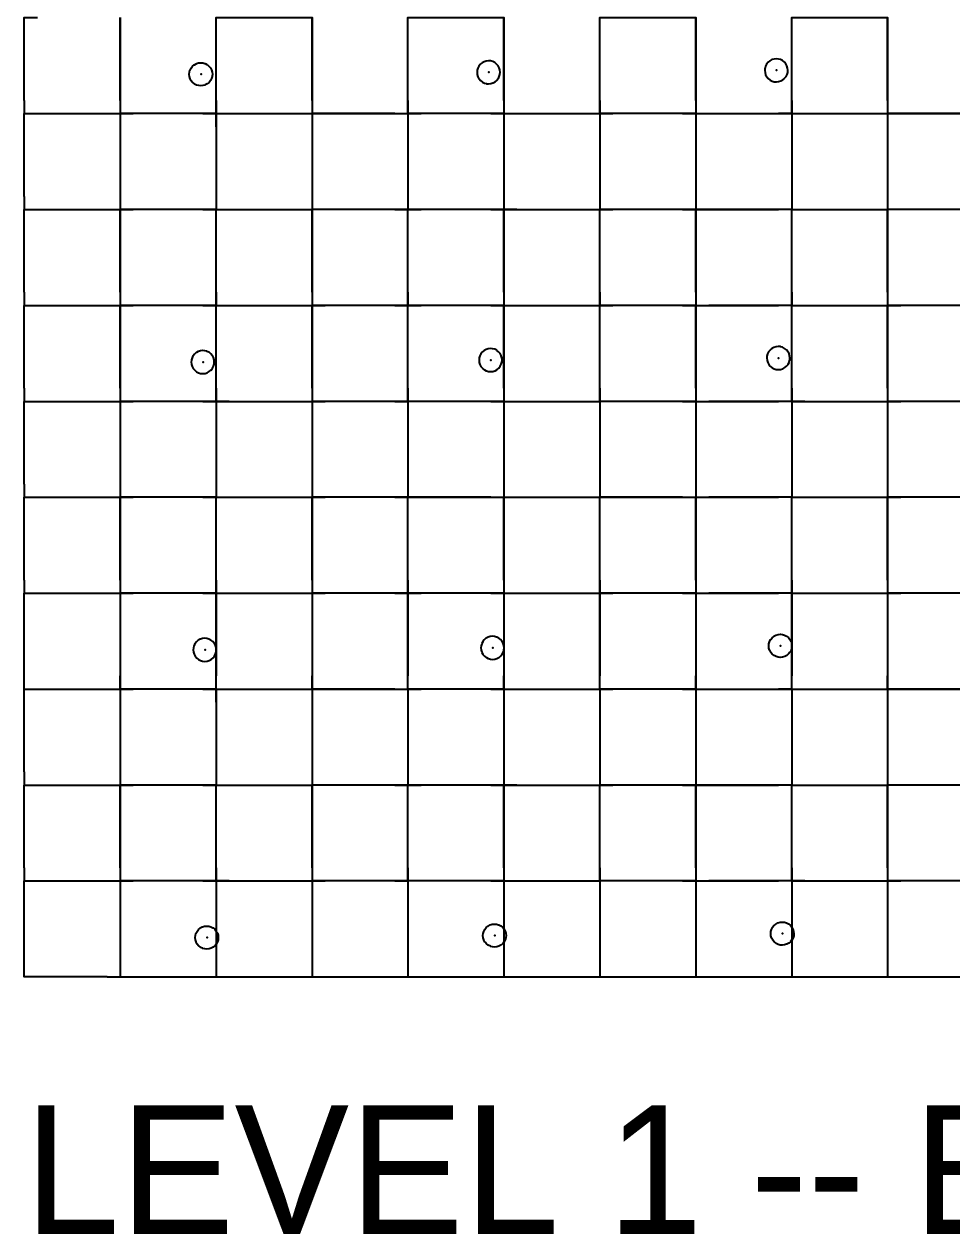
# Model space of a CAD drawing. Header units: metres. Extents: x 0 to 438, y -24 to 612.
# Drawn here: x 0 to 87, y -24.3 to 89.4 of the extents above; entities that cross this region are included whole.
import ezdxf

# ---------------------------------------------------------------- set-up
doc = ezdxf.new("R2010")
doc.units = ezdxf.units.M
doc.layers.add('LAYER_01_CUT', color=7, linetype='Continuous')
doc.layers.add('LAYER_04_GRID', color=7, linetype='Continuous')

msp = doc.modelspace()

# ---------------------------------------------------------------- linework, layer by layer
at = {"layer": 'LAYER_01_CUT'}
for points in [[(0, 82.23), (0, 90), (1.23, 90)], [(9, 90), (9, 88.77), (9, 81), (9, 79.77), (9, 72), (9, 70.77), (9, 63), (9, 61.77), (9, 54), (9, 52.77), (9, 45), (9, 43.77), (9, 36), (9, 34.77), (9, 27), (9, 25.77), (9, 18), (9, 16.77), (9, 9), (9, 7.77), (9, 0), (16.77, 0), (18, 0), (25.77, 0), (27, 0), (34.77, 0), (36, 0), (43.77, 0), (45, 0), (52.77, 0), (54, 0), (61.77, 0), (63, 0), (70.77, 0), (72, 0), (79.77, 0), (81, 0), (88.77, 0)], [(9, 82.23), (9, 90)], [(18, 79.77), (18, 81), (18, 88.77), (18, 90), (19.23, 90), (27, 90), (27, 88.77), (27, 81), (27, 79.77)], [(18, 82.23), (18, 90)], [(27, 82.23), (27, 90)], [(36, 88.77), (36, 90), (37.23, 90), (45, 90), (45, 88.77), (45, 81), (45, 79.77)], [(36, 82.23), (36, 90)], [(45, 82.23), (45, 90)], [(54, 88.77), (54, 90), (55.23, 90), (63, 90), (63, 88.77), (63, 81), (63, 79.77)], [(54, 82.23), (54, 90)], [(63, 82.23), (63, 90)], [(72, 88.77), (72, 90), (73.23, 90), (81, 90), (81, 88.77), (81, 81), (81, 79.77)], [(72, 82.23), (72, 90)], [(81, 82.23), (81, 90)], [(36, 81), (36, 88.77)], [(54, 81), (54, 88.77)], [(72, 81), (72, 88.77)], [(17.63, 84.49), (17.58, 84.3), (17.57, 84.29), (17.48, 84.11), (17.47, 84.1), (17.34, 83.93), (17.34, 83.93), (17.17, 83.79), (17.17, 83.79), (16.98, 83.69), (16.97, 83.68), (16.78, 83.62), (16.77, 83.62), (16.57, 83.6), (16.56, 83.6), (16.38, 83.62), (16.37, 83.62), (16.18, 83.67), (16.17, 83.68), (15.98, 83.77), (15.98, 83.78), (15.81, 83.91), (15.8, 83.91), (15.67, 84.07), (15.66, 84.08), (15.56, 84.27), (15.56, 84.27), (15.5, 84.47), (15.5, 84.48), (15.48, 84.68), (15.48, 84.69), (15.5, 84.87), (15.5, 84.88), (15.55, 85.07), (15.56, 85.08), (15.65, 85.26), (15.65, 85.27), (15.78, 85.44), (15.79, 85.44), (15.95, 85.58), (15.96, 85.58), (16.14, 85.68), (16.15, 85.69), (16.35, 85.75), (16.36, 85.75), (16.56, 85.77), (16.56, 85.77), (16.75, 85.75), (16.76, 85.75), (16.95, 85.7), (16.96, 85.69), (17.14, 85.6), (17.15, 85.59), (17.32, 85.46), (17.32, 85.46), (17.46, 85.3), (17.46, 85.29), (17.56, 85.1), (17.57, 85.1), (17.63, 84.9), (17.63, 84.89), (17.65, 84.69), (17.65, 84.68), (17.63, 84.5), (17.63, 84.49)], [(44.14, 85.79), (43.96, 85.88), (43.95, 85.88), (43.76, 85.94), (43.75, 85.94), (43.56, 85.95), (43.56, 85.95), (43.36, 85.93), (43.35, 85.93), (43.15, 85.87), (43.14, 85.87), (42.96, 85.77), (42.95, 85.77), (42.79, 85.63), (42.78, 85.62), (42.65, 85.46), (42.65, 85.45), (42.55, 85.27), (42.55, 85.26), (42.5, 85.07), (42.5, 85.06), (42.48, 84.87), (42.48, 84.86), (42.5, 84.67), (42.5, 84.66), (42.56, 84.46), (42.56, 84.45), (42.66, 84.27), (42.67, 84.26), (42.8, 84.1), (42.81, 84.09), (42.98, 83.96), (42.98, 83.96), (43.17, 83.86), (43.18, 83.86), (43.37, 83.81), (43.38, 83.8), (43.56, 83.79), (43.57, 83.79), (43.77, 83.81), (43.78, 83.81), (43.97, 83.87), (43.98, 83.87), (44.17, 83.97), (44.17, 83.98), (44.34, 84.11), (44.34, 84.12), (44.47, 84.28), (44.48, 84.29), (44.57, 84.48), (44.57, 84.48), (44.63, 84.68), (44.63, 84.68), (44.65, 84.87), (44.65, 84.88), (44.63, 85.08), (44.62, 85.09), (44.56, 85.28), (44.56, 85.29), (44.46, 85.47), (44.46, 85.48), (44.32, 85.64), (44.32, 85.65), (44.15, 85.78), (44.14, 85.79)], [(70.37, 83.99), (70.37, 83.99), (70.56, 83.98), (70.57, 83.97), (70.77, 84), (70.78, 84), (70.97, 84.06), (70.98, 84.06), (71.16, 84.16), (71.17, 84.16), (71.33, 84.3), (71.34, 84.31), (71.47, 84.47), (71.48, 84.48), (71.57, 84.66), (71.57, 84.67), (71.63, 84.86), (71.63, 84.87), (71.64, 85.06), (71.65, 85.07), (71.62, 85.26), (71.62, 85.27), (71.56, 85.47), (71.56, 85.48), (71.46, 85.66), (71.46, 85.67), (71.32, 85.83), (71.31, 85.84), (71.15, 85.97), (71.14, 85.97), (70.96, 86.07), (70.95, 86.07), (70.76, 86.12), (70.75, 86.12), (70.56, 86.14), (70.55, 86.14), (70.36, 86.12), (70.35, 86.12), (70.15, 86.06), (70.14, 86.06), (69.96, 85.96), (69.95, 85.95), (69.79, 85.82), (69.78, 85.81), (69.65, 85.64), (69.65, 85.64), (69.55, 85.45), (69.55, 85.44), (69.5, 85.25), (69.49, 85.25), (69.48, 85.06), (69.48, 85.05), (69.5, 84.85), (69.5, 84.84), (69.56, 84.65), (69.56, 84.64), (69.66, 84.45), (69.67, 84.45), (69.8, 84.29), (69.81, 84.28), (69.98, 84.15), (69.98, 84.14), (70.17, 84.05), (70.18, 84.05), (70.37, 83.99)], [(0, 82.23), (0, 81)], [(9, 82.23), (9, 81)], [(18, 82.23), (18, 81)], [(27, 82.23), (27, 81)], [(36, 82.23), (36, 81)], [(45, 82.23), (45, 81)], [(54, 82.23), (54, 81)], [(63, 82.23), (63, 81)], [(72, 82.23), (72, 81)], [(81, 82.23), (81, 81)], [(0, 73.23), (0, 81), (1.23, 81)], [(0, 81), (7.77, 81)], [(1.23, 81), (9, 81)], [(7.77, 81), (9, 81)], [(16.77, 81), (9, 81)], [(9, 81), (9, 73.23)], [(9, 81), (10.23, 81)], [(18, 81), (10.23, 81)], [(16.77, 81), (18, 81)], [(18, 81), (18, 73.23)], [(18, 81), (19.23, 81)], [(18, 81), (25.77, 81)], [(19.23, 81), (27, 81)], [(25.77, 81), (27, 81)], [(34.77, 81), (27, 81)], [(27, 81), (27, 73.23)], [(27, 81), (28.23, 81)], [(28.23, 81), (36, 81), (36, 79.77)], [(34.77, 81), (36, 81)], [(43.77, 81), (36, 81)], [(36, 81), (36, 73.23)], [(36, 81), (37.23, 81)], [(45, 81), (37.23, 81)], [(43.77, 81), (45, 81)], [(45, 81), (45, 73.23)], [(45, 81), (46.23, 81)], [(45, 81), (52.77, 81)], [(46.23, 81), (54, 81), (54, 79.77)], [(52.77, 81), (54, 81)], [(61.77, 81), (54, 81)], [(54, 81), (54, 73.23)], [(54, 81), (55.23, 81)], [(63, 81), (55.23, 81)], [(61.77, 81), (63, 81)], [(63, 81), (63, 73.23)], [(63, 81), (64.23, 81)], [(63, 81), (70.77, 81)], [(64.23, 81), (72, 81), (72, 79.77)], [(72, 81), (70.77, 81)], [(72, 81), (72, 73.23)], [(72, 81), (73.23, 81)], [(72, 81), (79.77, 81)], [(73.23, 81), (81, 81)], [(79.77, 81), (81, 81)], [(88.77, 81), (81, 81)], [(81, 81), (81, 73.23)], [(81, 81), (82.23, 81)], [(82.23, 81), (90, 81), (90, 79.77)], [(18, 79.77), (18, 72)], [(27, 79.77), (27, 72)], [(36, 79.77), (36, 72)], [(45, 79.77), (45, 72)], [(54, 79.77), (54, 72)], [(63, 79.77), (63, 72)], [(72, 79.77), (72, 72)], [(81, 79.77), (81, 72)], [(0, 73.23), (0, 72)], [(9, 73.23), (9, 72)], [(18, 73.23), (18, 72)], [(27, 73.23), (27, 72)], [(36, 73.23), (36, 72)], [(45, 73.23), (45, 72)], [(54, 73.23), (54, 72)], [(63, 73.23), (63, 72)], [(72, 73.23), (72, 72)], [(81, 73.23), (81, 72)], [(0, 64.23), (0, 72), (1.23, 72)], [(0, 72), (7.77, 72)], [(1.23, 72), (9, 72)], [(7.77, 72), (9, 72)], [(16.77, 72), (9, 72)], [(9, 64.23), (9, 72)], [(9, 72), (10.23, 72)], [(18, 72), (10.23, 72)], [(16.77, 72), (18, 72)], [(18, 61.77), (18, 63), (18, 70.77), (18, 72), (19.23, 72)], [(18, 64.23), (18, 72)], [(18, 72), (25.77, 72)], [(19.23, 72), (27, 72)], [(25.77, 72), (27, 72)], [(28.23, 72), (27, 72), (27, 70.77), (27, 63), (27, 61.77), (27, 54), (27, 52.77)], [(34.77, 72), (27, 72)], [(27, 64.23), (27, 72)], [(36, 72), (28.23, 72)], [(34.77, 72), (36, 72)], [(36, 61.77), (36, 63), (36, 70.77), (36, 72), (37.23, 72)], [(43.77, 72), (36, 72)], [(36, 64.23), (36, 72)], [(45, 72), (37.23, 72)], [(43.77, 72), (45, 72)], [(46.23, 72), (45, 72), (45, 70.77), (45, 63), (45, 61.77), (45, 54), (45, 52.77)], [(45, 64.23), (45, 72)], [(45, 72), (52.77, 72)], [(46.23, 72), (54, 72)], [(52.77, 72), (54, 72)], [(54, 61.77), (54, 63), (54, 70.77), (54, 72), (55.23, 72)], [(61.77, 72), (54, 72)], [(54, 64.23), (54, 72)], [(63, 72), (55.23, 72)], [(61.77, 72), (63, 72)], [(64.23, 72), (63, 72), (63, 70.77), (63, 63), (63, 61.77), (63, 54), (63, 52.77)], [(63, 64.23), (63, 72)], [(63, 72), (70.77, 72)], [(72, 72), (64.23, 72)], [(72, 72), (70.77, 72)], [(72, 61.77), (72, 63), (72, 70.77), (72, 72), (73.23, 72)], [(72, 64.23), (72, 72)], [(72, 72), (79.77, 72)], [(73.23, 72), (81, 72)], [(79.77, 72), (81, 72)], [(82.23, 72), (81, 72), (81, 70.77), (81, 63), (81, 61.77), (81, 54), (81, 52.77)], [(88.77, 72), (81, 72)], [(81, 64.23), (81, 72)], [(90, 72), (82.23, 72)], [(0, 64.23), (0, 63)], [(9, 64.23), (9, 63)], [(18, 64.23), (18, 63)], [(27, 64.23), (27, 63)], [(36, 64.23), (36, 63)], [(45, 64.23), (45, 63)], [(54, 64.23), (54, 63)], [(63, 64.23), (63, 63)], [(72, 64.23), (72, 63)], [(81, 64.23), (81, 63)], [(0, 55.23), (0, 63), (1.23, 63)], [(0, 63), (7.77, 63)], [(1.23, 63), (9, 63)], [(7.77, 63), (9, 63)], [(16.77, 63), (9, 63)], [(9, 55.23), (9, 63)], [(9, 63), (10.23, 63)], [(18, 63), (10.23, 63)], [(16.77, 63), (18, 63)], [(18, 55.23), (18, 63)], [(18, 63), (19.23, 63)], [(18, 63), (25.77, 63)], [(19.23, 63), (27, 63)], [(25.77, 63), (27, 63)], [(34.77, 63), (27, 63)], [(27, 55.23), (27, 63)], [(27, 63), (28.23, 63)], [(36, 63), (28.23, 63)], [(34.77, 63), (36, 63)], [(43.77, 63), (36, 63)], [(36, 55.23), (36, 63)], [(36, 63), (37.23, 63)], [(45, 63), (37.23, 63)], [(43.77, 63), (45, 63)], [(45, 55.23), (45, 63)], [(45, 63), (46.23, 63)], [(45, 63), (52.77, 63)], [(46.23, 63), (54, 63)], [(52.77, 63), (54, 63)], [(61.77, 63), (54, 63)], [(54, 55.23), (54, 63)], [(54, 63), (55.23, 63)], [(63, 63), (55.23, 63)], [(61.77, 63), (63, 63)], [(63, 55.23), (63, 63)], [(63, 63), (64.23, 63)], [(63, 63), (70.77, 63)], [(72, 63), (64.23, 63)], [(72, 63), (70.77, 63)], [(72, 55.23), (72, 63)], [(72, 63), (73.23, 63)], [(72, 63), (79.77, 63)], [(73.23, 63), (81, 63)], [(79.77, 63), (81, 63)], [(88.77, 63), (81, 63)], [(81, 55.23), (81, 63)], [(81, 63), (82.23, 63)], [(90, 63), (82.23, 63)], [(18, 54), (18, 61.77)], [(36, 54), (36, 61.77)], [(54, 54), (54, 61.77)], [(72, 54), (72, 61.77)], [(70.75, 56.98), (70.76, 56.98), (70.95, 57), (70.96, 57), (71.16, 57.06), (71.17, 57.06), (71.35, 57.16), (71.36, 57.16), (71.52, 57.3), (71.53, 57.31), (71.66, 57.47), (71.66, 57.48), (71.76, 57.66), (71.76, 57.67), (71.81, 57.86), (71.82, 57.87), (71.83, 58.06), (71.83, 58.07), (71.81, 58.26), (71.81, 58.27), (71.75, 58.47), (71.75, 58.48), (71.65, 58.66), (71.64, 58.67), (71.51, 58.83), (71.5, 58.84), (71.33, 58.97), (71.33, 58.97), (71.14, 59.07), (71.14, 59.07), (70.94, 59.12), (70.94, 59.13), (70.75, 59.14), (70.74, 59.14), (70.54, 59.12), (70.53, 59.12), (70.34, 59.06), (70.33, 59.06), (70.15, 58.96), (70.14, 58.95), (69.98, 58.82), (69.97, 58.81), (69.84, 58.64), (69.83, 58.64), (69.74, 58.45), (69.74, 58.45), (69.68, 58.25), (69.68, 58.25), (69.67, 58.06), (69.67, 58.05), (69.69, 57.85), (69.69, 57.84), (69.75, 57.65), (69.75, 57.64), (69.85, 57.46), (69.85, 57.45), (69.99, 57.29), (70, 57.28), (70.16, 57.15), (70.17, 57.14), (70.35, 57.05), (70.36, 57.05), (70.55, 56.99), (70.56, 56.99), (70.75, 56.98)], [(17.75, 58.1), (17.65, 58.29), (17.64, 58.3), (17.51, 58.46), (17.5, 58.46), (17.34, 58.6), (17.33, 58.6), (17.14, 58.69), (17.14, 58.7), (16.94, 58.75), (16.94, 58.75), (16.75, 58.77), (16.74, 58.77), (16.54, 58.75), (16.53, 58.75), (16.34, 58.69), (16.33, 58.68), (16.15, 58.58), (16.14, 58.58), (15.98, 58.44), (15.97, 58.44), (15.84, 58.27), (15.83, 58.27), (15.74, 58.08), (15.74, 58.07), (15.68, 57.88), (15.68, 57.87), (15.67, 57.69), (15.67, 57.68), (15.69, 57.48), (15.69, 57.47), (15.75, 57.28), (15.75, 57.27), (15.85, 57.08), (15.85, 57.07), (15.99, 56.91), (16, 56.91), (16.16, 56.78), (16.17, 56.77), (16.35, 56.68), (16.36, 56.67), (16.55, 56.62), (16.56, 56.62), (16.75, 56.6), (16.76, 56.6), (16.96, 56.62), (16.96, 56.62), (17.16, 56.68), (17.17, 56.69), (17.35, 56.79), (17.36, 56.79), (17.52, 56.93), (17.53, 56.93), (17.66, 57.1), (17.66, 57.11), (17.76, 57.29), (17.76, 57.3), (17.81, 57.49), (17.82, 57.5), (17.83, 57.69), (17.83, 57.69), (17.81, 57.89), (17.81, 57.9), (17.75, 58.1), (17.75, 58.1)], [(44.66, 57.29), (44.76, 57.48), (44.76, 57.49), (44.81, 57.68), (44.82, 57.68), (44.83, 57.87), (44.83, 57.88), (44.81, 58.08), (44.81, 58.09), (44.75, 58.28), (44.75, 58.29), (44.65, 58.48), (44.64, 58.48), (44.51, 58.64), (44.5, 58.65), (44.34, 58.78), (44.33, 58.79), (44.14, 58.88), (44.14, 58.88), (43.94, 58.94), (43.94, 58.94), (43.75, 58.95), (43.74, 58.96), (43.54, 58.93), (43.53, 58.93), (43.34, 58.87), (43.33, 58.87), (43.15, 58.77), (43.14, 58.77), (42.98, 58.63), (42.97, 58.62), (42.84, 58.46), (42.83, 58.45), (42.74, 58.27), (42.74, 58.26), (42.68, 58.07), (42.68, 58.06), (42.67, 57.87), (42.67, 57.86), (42.69, 57.67), (42.69, 57.66), (42.75, 57.46), (42.75, 57.45), (42.85, 57.27), (42.85, 57.26), (42.99, 57.1), (43, 57.09), (43.16, 56.96), (43.17, 56.96), (43.35, 56.86), (43.36, 56.86), (43.55, 56.81), (43.56, 56.8), (43.75, 56.79), (43.76, 56.79), (43.96, 56.81), (43.96, 56.81), (44.16, 56.87), (44.17, 56.87), (44.35, 56.97), (44.36, 56.98), (44.52, 57.11), (44.53, 57.12), (44.66, 57.29), (44.66, 57.29)], [(0, 55.23), (0, 54)], [(9, 55.23), (9, 54)], [(18, 55.23), (18, 54)], [(27, 55.23), (27, 54)], [(36, 55.23), (36, 54)], [(45, 55.23), (45, 54)], [(54, 55.23), (54, 54)], [(63, 55.23), (63, 54)], [(72, 55.23), (72, 54)], [(81, 55.23), (81, 54)], [(0, 46.23), (0, 54), (1.23, 54)], [(0, 54), (7.77, 54)], [(1.23, 54), (9, 54)], [(7.77, 54), (9, 54)], [(16.77, 54), (9, 54)], [(9, 54), (9, 46.23)], [(9, 54), (10.23, 54)], [(18, 54), (10.23, 54)], [(16.77, 54), (18, 54)], [(19.23, 54), (18, 54), (18, 52.77)], [(18, 54), (18, 46.23)], [(18, 54), (25.77, 54)], [(19.23, 54), (27, 54)], [(25.77, 54), (27, 54)], [(34.77, 54), (27, 54)], [(27, 54), (27, 46.23)], [(27, 54), (28.23, 54)], [(36, 54), (28.23, 54)], [(34.77, 54), (36, 54)], [(37.23, 54), (36, 54), (36, 52.77)], [(43.77, 54), (36, 54)], [(36, 54), (36, 46.23)], [(45, 54), (37.23, 54)], [(43.77, 54), (45, 54)], [(45, 54), (45, 46.23)], [(45, 54), (46.23, 54)], [(45, 54), (52.77, 54)], [(46.23, 54), (54, 54)], [(52.77, 54), (54, 54)], [(55.23, 54), (54, 54), (54, 52.77)], [(61.77, 54), (54, 54)], [(54, 54), (54, 46.23)], [(63, 54), (55.23, 54)], [(61.77, 54), (63, 54)], [(63, 54), (63, 46.23)], [(63, 54), (64.23, 54)], [(63, 54), (70.77, 54)], [(72, 54), (64.23, 54)], [(72, 54), (70.77, 54)], [(73.23, 54), (72, 54), (72, 52.77)], [(72, 54), (72, 46.23)], [(72, 54), (79.77, 54)], [(73.23, 54), (81, 54)], [(79.77, 54), (81, 54)], [(88.77, 54), (81, 54)], [(81, 54), (81, 46.23)], [(81, 54), (82.23, 54)], [(90, 54), (82.23, 54)], [(18, 52.77), (18, 45)], [(27, 52.77), (27, 45)], [(36, 52.77), (36, 45)], [(45, 52.77), (45, 45)], [(54, 52.77), (54, 45)], [(63, 52.77), (63, 45)], [(72, 52.77), (72, 45)], [(81, 52.77), (81, 45)], [(0, 46.23), (0, 45)], [(9, 46.23), (9, 45)], [(18, 46.23), (18, 45)], [(27, 46.23), (27, 45)], [(36, 46.23), (36, 45)], [(45, 46.23), (45, 45)], [(54, 46.23), (54, 45)], [(63, 46.23), (63, 45)], [(72, 46.23), (72, 45)], [(81, 46.23), (81, 45)], [(0, 37.23), (0, 45), (1.23, 45)], [(0, 45), (7.77, 45)], [(1.23, 45), (9, 45)], [(7.77, 45), (9, 45)], [(16.77, 45), (9, 45)], [(9, 37.23), (9, 45)], [(9, 45), (10.23, 45)], [(18, 45), (10.23, 45)], [(16.77, 45), (18, 45)], [(18, 25.77), (18, 27), (18, 34.77), (18, 36), (18, 43.77), (18, 45), (19.23, 45), (27, 45), (27, 43.77), (27, 36), (27, 34.77), (27, 27), (27, 25.77)], [(18, 37.23), (18, 45)], [(18, 45), (25.77, 45)], [(25.77, 45), (27, 45)], [(34.77, 45), (27, 45)], [(27, 37.23), (27, 45)], [(27, 45), (28.23, 45)], [(36, 45), (28.23, 45)], [(34.77, 45), (36, 45)], [(36, 34.77), (36, 36), (36, 43.77), (36, 45), (37.23, 45), (45, 45), (45, 43.77), (45, 36), (45, 34.77), (45, 27), (45, 25.77)], [(43.77, 45), (36, 45)], [(36, 37.23), (36, 45)], [(43.77, 45), (45, 45)], [(45, 37.23), (45, 45)], [(45, 45), (46.23, 45)], [(45, 45), (52.77, 45)], [(46.23, 45), (54, 45)], [(52.77, 45), (54, 45)], [(54, 34.77), (54, 36), (54, 43.77), (54, 45), (55.23, 45), (63, 45), (63, 43.77), (63, 36), (63, 34.77), (63, 27), (63, 25.77)], [(61.77, 45), (54, 45)], [(54, 37.23), (54, 45)], [(61.77, 45), (63, 45)], [(63, 37.23), (63, 45)], [(63, 45), (64.23, 45)], [(63, 45), (70.77, 45)], [(72, 45), (64.23, 45)], [(72, 45), (70.77, 45)], [(72, 34.77), (72, 36), (72, 43.77), (72, 45), (73.23, 45), (81, 45), (81, 43.77), (81, 36), (81, 34.77), (81, 27), (81, 25.77)], [(72, 37.23), (72, 45)], [(72, 45), (79.77, 45)], [(79.77, 45), (81, 45)], [(88.77, 45), (81, 45)], [(81, 37.23), (81, 45)], [(81, 45), (82.23, 45)], [(90, 45), (82.23, 45)], [(0, 37.23), (0, 36)], [(9, 37.23), (9, 36)], [(18, 37.23), (18, 36)], [(27, 37.23), (27, 36)], [(36, 37.23), (36, 36)], [(45, 37.23), (45, 36)], [(54, 37.23), (54, 36)], [(63, 37.23), (63, 36)], [(72, 37.23), (72, 36)], [(81, 37.23), (81, 36)], [(0, 19.23), (0, 27), (0, 28.23), (0, 36), (1.23, 36)], [(0, 36), (7.77, 36)], [(1.23, 36), (9, 36)], [(7.77, 36), (9, 36)], [(16.77, 36), (9, 36)], [(9, 36), (9, 28.23)], [(9, 36), (10.23, 36)], [(18, 36), (10.23, 36)], [(16.77, 36), (18, 36)], [(18, 36), (18, 28.23)], [(18, 36), (19.23, 36)], [(18, 36), (25.77, 36)], [(19.23, 36), (27, 36)], [(25.77, 36), (27, 36)], [(34.77, 36), (27, 36)], [(27, 36), (27, 28.23)], [(27, 36), (28.23, 36)], [(36, 36), (28.23, 36)], [(34.77, 36), (36, 36)], [(43.77, 36), (36, 36)], [(36, 36), (36, 28.23)], [(36, 36), (37.23, 36)], [(45, 36), (37.23, 36)], [(43.77, 36), (45, 36)], [(45, 36), (45, 28.23)], [(45, 36), (46.23, 36)], [(45, 36), (52.77, 36)], [(46.23, 36), (54, 36)], [(52.77, 36), (54, 36)], [(61.77, 36), (54, 36)], [(54, 36), (54, 28.23)], [(54, 36), (55.23, 36)], [(63, 36), (55.23, 36)], [(61.77, 36), (63, 36)], [(63, 36), (63, 28.23)], [(63, 36), (64.23, 36)], [(63, 36), (70.77, 36)], [(72, 36), (64.23, 36)], [(72, 36), (70.77, 36)], [(72, 36), (72, 28.23)], [(72, 36), (73.23, 36)], [(72, 36), (79.77, 36)], [(73.23, 36), (81, 36)], [(79.77, 36), (81, 36)], [(88.77, 36), (81, 36)], [(81, 36), (81, 28.23)], [(81, 36), (82.23, 36)], [(90, 36), (82.23, 36)], [(36, 27), (36, 34.77)], [(54, 27), (54, 34.77)], [(72, 27), (72, 34.77)], [(42.92, 31.26), (42.87, 31.07), (42.87, 31.06), (42.85, 30.87), (42.85, 30.87), (42.87, 30.67), (42.87, 30.66), (42.93, 30.46), (42.94, 30.45), (43.04, 30.27), (43.04, 30.26), (43.18, 30.1), (43.18, 30.09), (43.35, 29.96), (43.36, 29.96), (43.54, 29.86), (43.55, 29.86), (43.74, 29.81), (43.75, 29.81), (43.94, 29.79), (43.94, 29.79), (44.14, 29.81), (44.15, 29.81), (44.35, 29.87), (44.35, 29.87), (44.54, 29.97), (44.55, 29.98), (44.71, 30.11), (44.71, 30.12), (44.85, 30.29), (44.85, 30.29), (44.94, 30.48), (44.95, 30.49), (45, 30.68), (45, 30.69), (45.02, 30.87), (45.02, 30.88), (45, 31.08), (45, 31.09), (44.94, 31.28), (44.93, 31.29), (44.83, 31.48), (44.83, 31.48), (44.69, 31.65), (44.69, 31.65), (44.52, 31.78), (44.52, 31.79), (44.33, 31.88), (44.32, 31.88), (44.13, 31.94), (44.12, 31.94), (43.94, 31.96), (43.93, 31.96), (43.73, 31.94), (43.72, 31.93), (43.53, 31.87), (43.52, 31.87), (43.33, 31.77), (43.32, 31.77), (43.16, 31.63), (43.16, 31.63), (43.03, 31.46), (43.02, 31.45), (42.93, 31.27), (42.92, 31.26)], [(71.33, 32.07), (71.51, 31.97), (71.52, 31.97), (71.69, 31.84), (71.69, 31.83), (71.83, 31.67), (71.83, 31.66), (71.93, 31.48), (71.94, 31.47), (72, 31.27), (72, 31.27), (72.02, 31.07), (72.02, 31.06), (72, 30.87), (72, 30.86), (71.95, 30.67), (71.94, 30.66), (71.85, 30.48), (71.84, 30.47), (71.71, 30.31), (71.71, 30.3), (71.55, 30.16), (71.54, 30.16), (71.35, 30.06), (71.35, 30.06), (71.15, 30), (71.14, 30), (70.94, 29.98), (70.93, 29.98), (70.75, 29.99), (70.74, 29.99), (70.55, 30.05), (70.54, 30.05), (70.36, 30.14), (70.35, 30.15), (70.18, 30.28), (70.18, 30.29), (70.04, 30.45), (70.04, 30.46), (69.94, 30.64), (69.93, 30.65), (69.87, 30.84), (69.87, 30.85), (69.85, 31.05), (69.85, 31.06), (69.87, 31.25), (69.87, 31.25), (69.92, 31.45), (69.93, 31.45), (70.02, 31.64), (70.03, 31.65), (70.16, 31.81), (70.16, 31.82), (70.32, 31.95), (70.33, 31.96), (70.52, 32.06), (70.52, 32.06), (70.72, 32.12), (70.73, 32.12), (70.93, 32.14), (70.94, 32.14), (71.12, 32.13), (71.13, 32.12), (71.32, 32.07), (71.33, 32.07)], [(17.94, 31.1), (17.94, 31.1), (17.84, 31.29), (17.83, 31.3), (17.69, 31.46), (17.69, 31.47), (17.52, 31.6), (17.52, 31.6), (17.33, 31.69), (17.32, 31.7), (17.13, 31.75), (17.12, 31.75), (16.94, 31.77), (16.93, 31.77), (16.73, 31.75), (16.72, 31.75), (16.53, 31.69), (16.52, 31.69), (16.33, 31.59), (16.33, 31.58), (16.16, 31.44), (16.16, 31.44), (16.03, 31.27), (16.02, 31.27), (15.93, 31.08), (15.92, 31.07), (15.87, 30.88), (15.87, 30.87), (15.85, 30.69), (15.85, 30.68), (15.87, 30.48), (15.87, 30.47), (15.93, 30.28), (15.94, 30.27), (16.04, 30.08), (16.04, 30.08), (16.18, 29.91), (16.18, 29.91), (16.35, 29.78), (16.36, 29.77), (16.54, 29.68), (16.55, 29.67), (16.74, 29.62), (16.75, 29.62), (16.94, 29.6), (16.94, 29.6), (17.14, 29.62), (17.15, 29.62), (17.35, 29.68), (17.35, 29.69), (17.54, 29.79), (17.55, 29.79), (17.71, 29.93), (17.72, 29.93), (17.85, 30.1), (17.85, 30.11), (17.94, 30.29), (17.95, 30.3), (18, 30.49), (18, 30.5), (18.02, 30.69), (18.02, 30.69), (18, 30.89), (18, 30.9), (17.94, 31.1)], [(9, 27), (9, 28.23)], [(18, 27), (18, 28.23)], [(27, 27), (27, 28.23)], [(36, 27), (36, 28.23)], [(45, 27), (45, 28.23)], [(54, 27), (54, 28.23)], [(63, 27), (63, 28.23)], [(72, 27), (72, 28.23)], [(81, 27), (81, 28.23)], [(0, 27), (1.23, 27)], [(0, 27), (7.77, 27)], [(1.23, 27), (9, 27)], [(7.77, 27), (9, 27)], [(16.77, 27), (9, 27)], [(9, 27), (9, 19.23)], [(9, 27), (10.23, 27)], [(18, 27), (10.23, 27)], [(16.77, 27), (18, 27)], [(18, 27), (18, 19.23)], [(18, 27), (19.23, 27)], [(18, 27), (25.77, 27)], [(19.23, 27), (27, 27)], [(25.77, 27), (27, 27)], [(34.77, 27), (27, 27)], [(27, 27), (27, 19.23)], [(27, 27), (28.23, 27)], [(28.23, 27), (36, 27), (36, 25.77)], [(34.77, 27), (36, 27)], [(43.77, 27), (36, 27)], [(36, 27), (36, 19.23)], [(36, 27), (37.23, 27)], [(45, 27), (37.23, 27)], [(43.77, 27), (45, 27)], [(45, 27), (45, 19.23)], [(45, 27), (46.23, 27)], [(45, 27), (52.77, 27)], [(46.23, 27), (54, 27), (54, 25.77)], [(52.77, 27), (54, 27)], [(61.77, 27), (54, 27)], [(54, 27), (54, 19.23)], [(54, 27), (55.23, 27)], [(63, 27), (55.23, 27)], [(61.77, 27), (63, 27)], [(63, 27), (63, 19.23)], [(63, 27), (64.23, 27)], [(63, 27), (70.77, 27)], [(64.23, 27), (72, 27), (72, 25.77)], [(72, 27), (70.77, 27)], [(72, 27), (72, 19.23)], [(72, 27), (73.23, 27)], [(72, 27), (79.77, 27)], [(73.23, 27), (81, 27)], [(79.77, 27), (81, 27)], [(88.77, 27), (81, 27)], [(81, 27), (81, 19.23)], [(81, 27), (82.23, 27)], [(82.23, 27), (90, 27), (90, 25.77)], [(18, 25.77), (18, 18)], [(27, 25.77), (27, 18)], [(36, 25.77), (36, 18)], [(45, 25.77), (45, 18)], [(54, 25.77), (54, 18)], [(63, 25.77), (63, 18)], [(72, 25.77), (72, 18)], [(81, 25.77), (81, 18)], [(0, 19.23), (0, 18)], [(9, 19.23), (9, 18)], [(18, 19.23), (18, 18)], [(27, 19.23), (27, 18)], [(36, 19.23), (36, 18)], [(45, 19.23), (45, 18)], [(54, 19.23), (54, 18)], [(63, 19.23), (63, 18)], [(72, 19.23), (72, 18)], [(81, 19.23), (81, 18)], [(0, 10.23), (0, 18), (1.23, 18)], [(0, 18), (7.77, 18)], [(1.23, 18), (9, 18)], [(7.77, 18), (9, 18)], [(16.77, 18), (9, 18)], [(9, 10.23), (9, 18)], [(9, 18), (10.23, 18)], [(18, 18), (10.23, 18)], [(16.77, 18), (18, 18)], [(18, 16.77), (18, 18), (19.23, 18)], [(18, 10.23), (18, 18)], [(18, 18), (25.77, 18)], [(19.23, 18), (27, 18)], [(25.77, 18), (27, 18)], [(28.23, 18), (27, 18), (27, 16.77), (27, 9), (27, 7.77)], [(34.77, 18), (27, 18)], [(27, 10.23), (27, 18)], [(36, 18), (28.23, 18)], [(34.77, 18), (36, 18)], [(36, 16.77), (36, 18), (37.23, 18)], [(43.77, 18), (36, 18)], [(36, 10.23), (36, 18)], [(45, 18), (37.23, 18)], [(43.77, 18), (45, 18)], [(46.23, 18), (45, 18), (45, 16.77), (45, 9), (45, 7.77)], [(45, 10.23), (45, 18)], [(45, 18), (52.77, 18)], [(46.23, 18), (54, 18)], [(52.77, 18), (54, 18)], [(54, 16.77), (54, 18), (55.23, 18)], [(61.77, 18), (54, 18)], [(54, 10.23), (54, 18)], [(63, 18), (55.23, 18)], [(61.77, 18), (63, 18)], [(64.23, 18), (63, 18), (63, 16.77), (63, 9), (63, 7.77)], [(63, 10.23), (63, 18)], [(63, 18), (70.77, 18)], [(72, 18), (64.23, 18)], [(72, 18), (70.77, 18)], [(72, 16.77), (72, 18), (73.23, 18)], [(72, 10.23), (72, 18)], [(72, 18), (79.77, 18)], [(73.23, 18), (81, 18)], [(79.77, 18), (81, 18)], [(82.23, 18), (81, 18), (81, 16.77), (81, 9), (81, 7.77)], [(88.77, 18), (81, 18)], [(81, 10.23), (81, 18)], [(90, 18), (82.23, 18)], [(18, 9), (18, 16.77)], [(36, 9), (36, 16.77)], [(54, 9), (54, 16.77)], [(72, 9), (72, 16.77)], [(0, 10.23), (0, 9)], [(9, 10.23), (9, 9)], [(18, 10.23), (18, 9)], [(27, 10.23), (27, 9)], [(36, 10.23), (36, 9)], [(45, 10.23), (45, 9)], [(54, 10.23), (54, 9)], [(63, 10.23), (63, 9)], [(72, 10.23), (72, 9)], [(81, 10.23), (81, 9)], [(7.77, 0), (0, 0), (0, 1.23), (0, 9), (1.23, 9)], [(0, 9), (7.77, 9)], [(1.23, 9), (9, 9)], [(7.77, 9), (9, 9)], [(16.77, 9), (9, 9)], [(9, 9), (9, 1.23)], [(9, 9), (10.23, 9)], [(18, 9), (10.23, 9)], [(16.77, 9), (18, 9)], [(19.23, 9), (18, 9), (18, 7.77)], [(18, 9), (18, 1.23)], [(18, 9), (25.77, 9)], [(19.23, 9), (27, 9)], [(25.77, 9), (27, 9)], [(34.77, 9), (27, 9)], [(27, 9), (27, 1.23)], [(27, 9), (28.23, 9)], [(36, 9), (28.23, 9)], [(34.77, 9), (36, 9)], [(37.23, 9), (36, 9), (36, 7.77)], [(43.77, 9), (36, 9)], [(36, 9), (36, 1.23)], [(45, 9), (37.23, 9)], [(43.77, 9), (45, 9)], [(45, 9), (45, 1.23)], [(45, 9), (46.23, 9)], [(45, 9), (52.77, 9)], [(46.23, 9), (54, 9)], [(52.77, 9), (54, 9)], [(55.23, 9), (54, 9), (54, 7.77)], [(61.77, 9), (54, 9)], [(54, 9), (54, 1.23)], [(63, 9), (55.23, 9)], [(61.77, 9), (63, 9)], [(63, 9), (63, 1.23)], [(63, 9), (64.23, 9)], [(63, 9), (70.77, 9)], [(72, 9), (64.23, 9)], [(72, 9), (70.77, 9)], [(73.23, 9), (72, 9), (72, 7.77)], [(72, 9), (72, 1.23)], [(72, 9), (79.77, 9)], [(73.23, 9), (81, 9)], [(79.77, 9), (81, 9)], [(88.77, 9), (81, 9)], [(81, 9), (81, 1.23)], [(81, 9), (82.23, 9)], [(90, 9), (82.23, 9)], [(18, 7.77), (18, 0)], [(27, 7.77), (27, 0)], [(36, 7.77), (36, 0)], [(45, 7.77), (45, 0)], [(54, 7.77), (54, 0)], [(63, 7.77), (63, 0)], [(72, 7.77), (72, 0)], [(81, 7.77), (81, 0)], [(16.51, 4.58), (16.52, 4.59), (16.7, 4.69), (16.71, 4.69), (16.91, 4.75), (16.92, 4.75), (17.12, 4.77), (17.12, 4.77), (17.31, 4.75), (17.32, 4.75), (17.51, 4.7), (17.52, 4.69), (17.7, 4.6), (17.71, 4.6), (17.88, 4.47), (17.88, 4.46), (18.02, 4.3), (18.02, 4.29), (18.12, 4.11), (18.12, 4.1), (18.18, 3.9), (18.19, 3.89), (18.21, 3.69), (18.21, 3.69), (18.19, 3.5), (18.19, 3.49), (18.13, 3.3), (18.13, 3.29), (18.04, 3.11), (18.03, 3.1), (17.9, 2.93), (17.9, 2.93), (17.73, 2.79), (17.73, 2.79), (17.54, 2.69), (17.53, 2.69), (17.34, 2.62), (17.33, 2.62), (17.13, 2.6), (17.12, 2.6), (16.94, 2.62), (16.93, 2.62), (16.74, 2.67), (16.73, 2.68), (16.54, 2.77), (16.54, 2.78), (16.37, 2.91), (16.36, 2.91), (16.23, 3.08), (16.22, 3.08), (16.12, 3.27), (16.12, 3.28), (16.06, 3.47), (16.06, 3.48), (16.04, 3.68), (16.04, 3.69), (16.06, 3.87), (16.06, 3.88), (16.11, 4.07), (16.11, 4.08), (16.21, 4.27), (16.21, 4.27), (16.34, 4.44), (16.35, 4.45), (16.51, 4.58)], [(43.54, 2.96), (43.37, 3.09), (43.36, 3.1), (43.23, 3.26), (43.22, 3.27), (43.12, 3.45), (43.12, 3.46), (43.06, 3.66), (43.06, 3.67), (43.04, 3.87), (43.04, 3.87), (43.05, 4.06), (43.06, 4.07), (43.11, 4.26), (43.11, 4.27), (43.21, 4.45), (43.21, 4.46), (43.34, 4.63), (43.35, 4.63), (43.51, 4.77), (43.52, 4.77), (43.7, 4.87), (43.71, 4.88), (43.91, 4.94), (43.92, 4.94), (44.11, 4.96), (44.12, 4.96), (44.31, 4.94), (44.32, 4.94), (44.51, 4.89), (44.52, 4.88), (44.7, 4.79), (44.71, 4.78), (44.87, 4.65), (44.88, 4.65), (45.02, 4.48), (45.02, 4.48), (45.12, 4.29), (45.12, 4.28), (45.18, 4.09), (45.18, 4.08), (45.21, 3.88), (45.2, 3.87), (45.19, 3.69), (45.19, 3.68), (45.13, 3.49), (45.13, 3.48), (45.04, 3.29), (45.03, 3.29), (44.9, 3.12), (44.89, 3.12), (44.73, 2.98), (44.72, 2.97), (44.54, 2.87), (44.53, 2.87), (44.34, 2.81), (44.33, 2.81), (44.13, 2.79), (44.12, 2.79), (43.93, 2.81), (43.93, 2.81), (43.74, 2.86), (43.73, 2.87), (43.54, 2.96), (43.54, 2.96)], [(71.88, 4.83), (72.02, 4.67), (72.02, 4.66), (72.12, 4.48), (72.12, 4.47), (72.18, 4.27), (72.18, 4.27), (72.2, 4.07), (72.2, 4.06), (72.19, 3.87), (72.19, 3.86), (72.13, 3.67), (72.13, 3.67), (72.04, 3.48), (72.03, 3.47), (71.9, 3.31), (71.89, 3.3), (71.73, 3.16), (71.72, 3.16), (71.54, 3.06), (71.53, 3.06), (71.34, 3), (71.33, 3), (71.13, 2.98), (71.12, 2.98), (70.93, 2.99), (70.93, 2.99), (70.73, 3.05), (70.73, 3.05), (70.54, 3.14), (70.53, 3.15), (70.37, 3.28), (70.36, 3.29), (70.23, 3.45), (70.22, 3.46), (70.12, 3.64), (70.12, 3.65), (70.06, 3.85), (70.06, 3.85), (70.04, 4.05), (70.04, 4.06), (70.05, 4.25), (70.06, 4.25), (70.11, 4.45), (70.11, 4.45), (70.21, 4.64), (70.21, 4.65), (70.34, 4.81), (70.35, 4.82), (70.51, 4.95), (70.52, 4.96), (70.7, 5.06), (70.71, 5.06), (70.91, 5.12), (70.92, 5.12), (71.11, 5.14), (71.12, 5.14), (71.31, 5.13), (71.32, 5.12), (71.51, 5.07), (71.52, 5.07), (71.7, 4.98), (71.71, 4.97), (71.87, 4.84), (71.88, 4.83)], [(9, 1.23), (9, 0)], [(18, 1.23), (18, 0)], [(27, 1.23), (27, 0)], [(36, 1.23), (36, 0)], [(45, 1.23), (45, 0)], [(54, 1.23), (54, 0)], [(63, 1.23), (63, 0)], [(72, 1.23), (72, 0)], [(81, 1.23), (81, 0)], [(7.77, 0), (9, 0)]]:
    msp.add_lwpolyline(points, dxfattribs=at)
at = {"layer": 'LAYER_04_GRID'}
for p in [(16.59, 84.69), (43.59, 84.87), (70.59, 85.06), (70.78, 58.06), (16.78, 57.69), (43.78, 57.87), (43.96, 30.87), (70.96, 31.06), (16.96, 30.69), (17.15, 3.69), (44.15, 3.87), (71.15, 4.06)]:
    msp.add_point(p, dxfattribs=at)

# ---------------------------------------------------------------- texts
msp.add_text('LEVEL 1 -- EL. -10\'-0"', height=12.06, dxfattribs=at).set_placement((0, -24.12))

doc.saveas('drawing.dxf')
